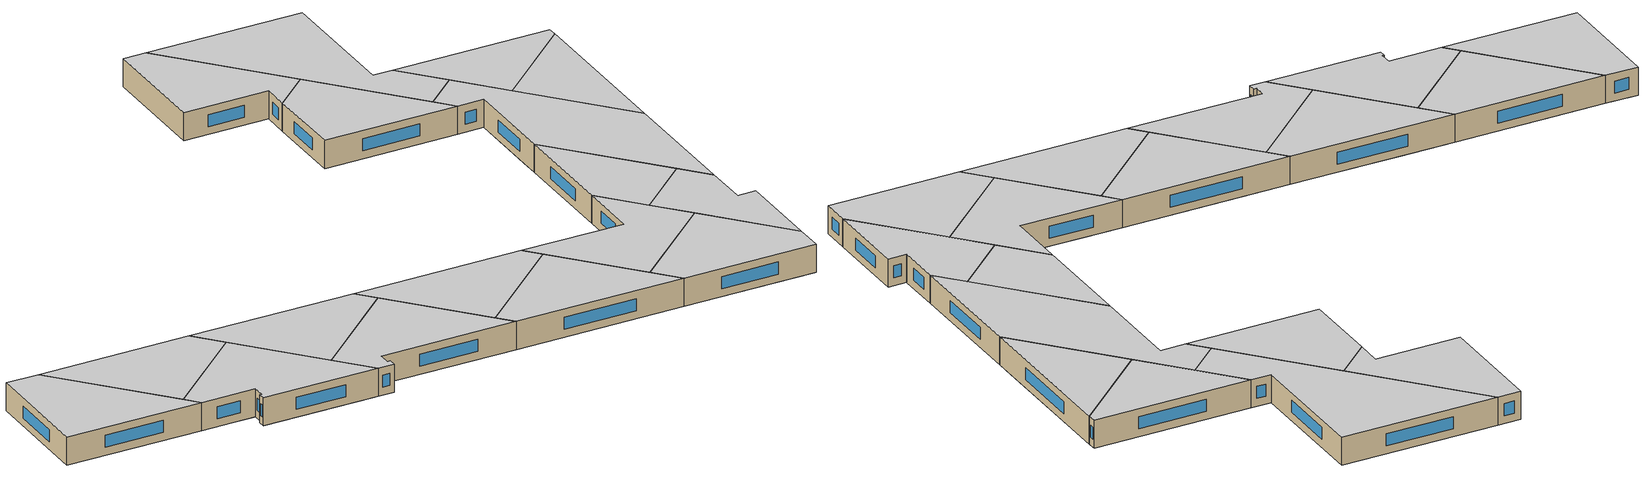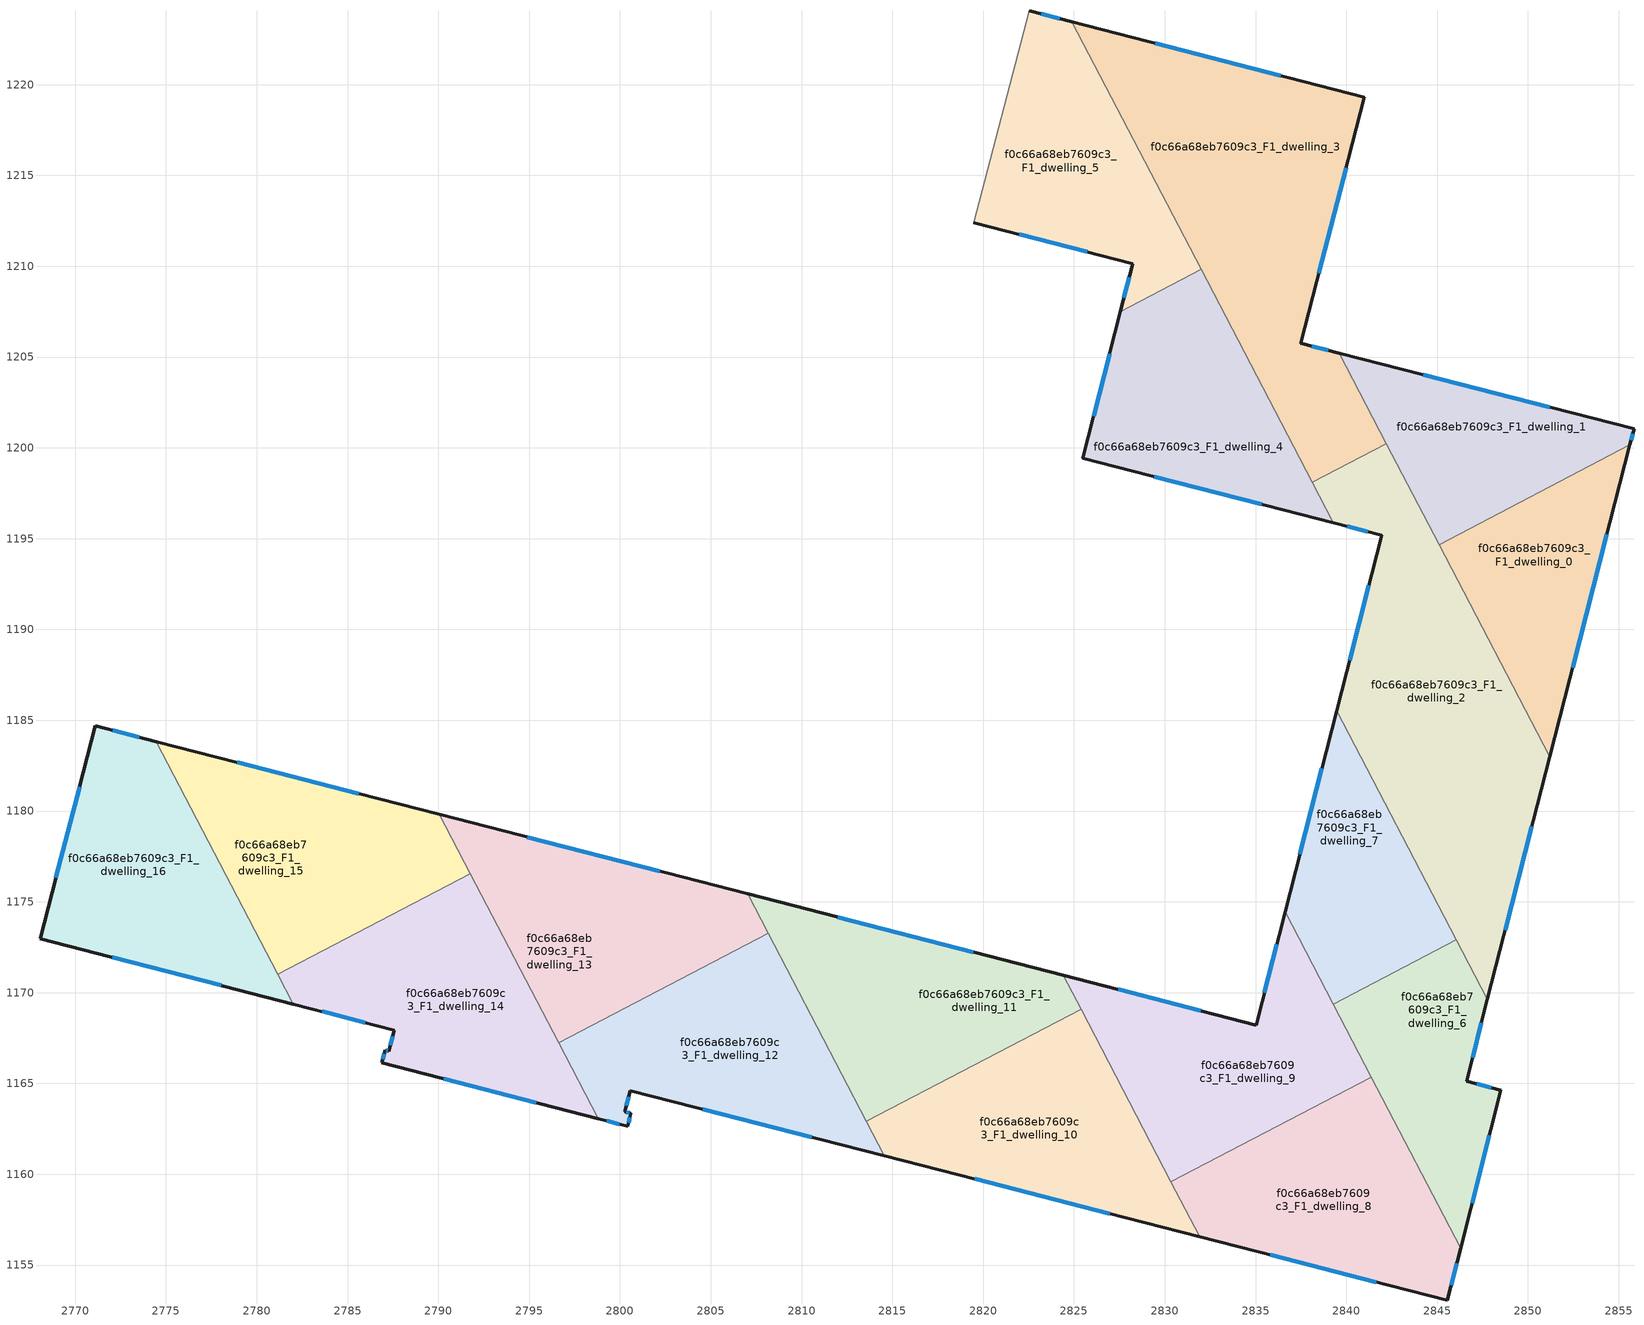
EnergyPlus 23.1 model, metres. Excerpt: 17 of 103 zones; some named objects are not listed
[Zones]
f0c66a68eb7609c3_F1_dwelling_0
 floor to f0c66a68eb7609c3_F0_dwelling_0 (EU_floor_Construction): 2855.61,1200.16 2851.72,1184.99 2845.79,1195.03 z3
 floor to f0c66a68eb7609c3_F0_dwelling_2 (EU_floor_Construction): 2845.79,1195.03 2851.72,1184.99 2851.2,1182.99 2845.1,1194.67 z3
 wall outside (EU_wall_Construction): 2851.2,1182.99 2855.61,1200.16 z3:6
 wall to f0c66a68eb7609c3_F1_dwelling_1 (EU_wall_Construction): 2855.61,1200.16 2845.1,1194.67 z3:6
 wall to f0c66a68eb7609c3_F1_dwelling_2 (EU_wall_Construction): 2845.1,1194.67 2851.2,1182.99 z3:6
 window (EU_Window_Construction): 2852.46,1187.89 2854.35,1195.25 z3.86:5.14
 ceiling to f0c66a68eb7609c3_F2_dwelling_0 (EU_floor_Construction): 2851.2,1182.99 2855.61,1200.16 2845.1,1194.67 z6
f0c66a68eb7609c3_F1_dwelling_1
 floor to f0c66a68eb7609c3_F0_dwelling_0 (EU_floor_Construction): 2855.84,1201.03 2855.61,1200.16 2845.79,1195.03 2845.76,1195.08 z3
 floor to f0c66a68eb7609c3_F0_dwelling_3 (EU_floor_Construction): 2839.81,1205.16 2841.24,1202.73 2840.98,1202.58 2839.6,1205.21 z3
 floor to f0c66a68eb7609c3_F0_dwelling_2 (EU_floor_Construction): 2841.24,1202.73 2845.79,1195.03 2845.1,1194.67 2840.98,1202.58 z3
 floor adiabatic (EU_floor_Construction): 2855.84,1201.04 2855.61,1200.16 2855.84,1201.03 2845.76,1195.08 2839.81,1205.16 2839.6,1205.21 z3
 wall outside (EU_wall_Construction): 2855.61,1200.16 2855.84,1201.04 2839.6,1205.21 z3:6
 wall to f0c66a68eb7609c3_F1_dwelling_3 (EU_wall_Construction): 2839.6,1205.21 2842.2,1200.23 z3:6
 wall to f0c66a68eb7609c3_F1_dwelling_2 (EU_wall_Construction): 2842.21,1200.23 2845.1,1194.67 z3:6
 window (EU_Window_Construction): 2855.68,1200.41 2855.78,1200.79 / 2851.2,1202.23 2844.24,1204.02 z3.86:5.14
 ceiling to f0c66a68eb7609c3_F2_dwelling_1 (EU_floor_Construction): 2855.61,1200.16 2855.84,1201.04 2839.6,1205.21 2845.1,1194.67 z6
f0c66a68eb7609c3_F1_dwelling_10
 floor adiabatic (EU_floor_Construction): 2822.92,1167.78 2829.13,1157.27 2820.93,1159.38 2817.6,1165.01 z3
 floor to f0c66a68eb7609c3_F0_dwelling_10 (EU_floor_Construction): 2825.39,1169.07 2831.92,1156.56 2829.13,1157.27 2822.92,1167.78 z3
 floor to f0c66a68eb7609c3_F0_dwelling_12 (EU_floor_Construction): 2817.6,1165.01 2820.93,1159.38 2814.56,1161.01 2813.58,1162.91 z3
 wall outside (EU_wall_Construction): 2814.56,1161.01 2831.92,1156.56 z3:6
 wall to f0c66a68eb7609c3_F1_dwelling_11 (EU_wall_Construction): 2825.39,1169.07 2813.58,1162.91 z3:6
 wall to f0c66a68eb7609c3_F1_dwelling_12 (EU_wall_Construction): 2813.58,1162.91 2814.56,1161.01 z3:6
 wall to f0c66a68eb7609c3_F1_dwelling_9 (EU_wall_Construction): 2830.34,1159.59 2825.39,1169.07 z3:6
 wall to f0c66a68eb7609c3_F1_dwelling_8 (EU_wall_Construction): 2831.92,1156.56 2830.34,1159.59 z3:6
 window (EU_Window_Construction): 2819.52,1159.74 2826.96,1157.83 z3.86:5.14
 ceiling to f0c66a68eb7609c3_F2_dwelling_10 (EU_floor_Construction): 2831.92,1156.56 2825.39,1169.07 2813.58,1162.91 2814.56,1161.01 z6
f0c66a68eb7609c3_F1_dwelling_11
 floor to f0c66a68eb7609c3_F0_dwelling_12 (EU_floor_Construction): 2812.24,1174.09 2817.6,1165.01 2813.58,1162.91 2807.04,1175.43 z3
 floor adiabatic (EU_floor_Construction): 2824.41,1170.96 2825.39,1169.07 2817.6,1165.01 2812.24,1174.09 z3
 wall outside (EU_wall_Construction): 2824.41,1170.96 2807.04,1175.43 z3:6
 wall to f0c66a68eb7609c3_F1_dwelling_13 (EU_wall_Construction): 2807.04,1175.43 2808.17,1173.27 z3:6
 wall to f0c66a68eb7609c3_F1_dwelling_9 (EU_wall_Construction): 2825.39,1169.07 2824.41,1170.96 z3:6
 wall to f0c66a68eb7609c3_F1_dwelling_12 (EU_wall_Construction): 2808.17,1173.27 2813.58,1162.91 z3:6
 window (EU_Window_Construction): 2819.45,1172.23 2812,1174.15 z3.86:5.14
 ceiling to f0c66a68eb7609c3_F2_dwelling_11 (EU_floor_Construction): 2825.39,1169.07 2824.41,1170.96 2807.04,1175.43 2813.58,1162.91 z6
f0c66a68eb7609c3_F1_dwelling_12
 floor to f0c66a68eb7609c3_F0_dwelling_13 (EU_floor_Construction): 2806.34,1172.31 2812.74,1161.48 2804.55,1163.58 2801.03,1169.54 z3
 floor to f0c66a68eb7609c3_F0_dwelling_14 (EU_floor_Construction): 2801.03,1169.54 2804.55,1163.58 2800.56,1164.61 2800.26,1163.44 2800.6,1163.35 2800.42,1162.64 2798.8,1163.06 2796.62,1167.24 z3
 floor to f0c66a68eb7609c3_F0_dwelling_12 (EU_floor_Construction): 2808.17,1173.27 2814.56,1161.01 2812.74,1161.48 2806.34,1172.31 z3
 wall outside (EU_wall_Construction): 2798.8,1163.06 2800.42,1162.64 2800.6,1163.35 2800.26,1163.44 2800.56,1164.61 2814.56,1161.01 z3:6
 wall to f0c66a68eb7609c3_F1_dwelling_13 (EU_wall_Construction): 2808.17,1173.27 2796.62,1167.24 z3:6
 wall to f0c66a68eb7609c3_F1_dwelling_14 (EU_wall_Construction): 2796.62,1167.24 2798.8,1163.06 z3:6
 window (EU_Window_Construction): 2799.26,1162.94 2799.95,1162.76 / 2804.56,1163.58 2810.56,1162.04 / 2800.35,1163.77 2800.47,1164.27 / 2800.51,1163.38 2800.36,1163.41 / 2800.47,1162.84 2800.55,1163.15 z3.86:5.14
 ceiling to f0c66a68eb7609c3_F2_dwelling_12 (EU_floor_Construction): 2814.56,1161.01 2808.17,1173.27 2796.62,1167.24 2798.8,1163.06 2800.42,1162.64 2800.6,1163.35 2800.26,1163.44 2800.56,1164.61 z6
f0c66a68eb7609c3_F1_dwelling_13
 floor to f0c66a68eb7609c3_F0_dwelling_14 (EU_floor_Construction): 2795.85,1178.32 2801.03,1169.54 2796.62,1167.24 2790.05,1179.81 z3
 floor to f0c66a68eb7609c3_F0_dwelling_13 (EU_floor_Construction): 2804.04,1176.21 2806.34,1172.31 2801.03,1169.54 2795.85,1178.32 z3
 floor to f0c66a68eb7609c3_F0_dwelling_12 (EU_floor_Construction): 2807.04,1175.43 2808.17,1173.27 2806.34,1172.31 2804.04,1176.21 z3
 wall outside (EU_wall_Construction): 2807.04,1175.43 2790.05,1179.81 z3:6
 wall to f0c66a68eb7609c3_F1_dwelling_15 (EU_wall_Construction): 2790.05,1179.81 2791.76,1176.55 z3:6
 wall to f0c66a68eb7609c3_F1_dwelling_14 (EU_wall_Construction): 2791.76,1176.55 2796.62,1167.24 z3:6
 window (EU_Window_Construction): 2802.19,1176.68 2794.91,1178.56 z3.86:5.14
 ceiling to f0c66a68eb7609c3_F2_dwelling_13 (EU_floor_Construction): 2808.17,1173.27 2807.04,1175.43 2790.05,1179.81 2796.62,1167.24 z6
f0c66a68eb7609c3_F1_dwelling_14
 floor to f0c66a68eb7609c3_F0_dwelling_15 (EU_floor_Construction): 2790.68,1175.99 2798.23,1163.21 2786.94,1166.12 2786.89,1166.13 2787.07,1166.83 2787.12,1166.82 2787.27,1166.78 2787.56,1167.94 2787.42,1167.98 2787.46,1168.12 2787.74,1168.05 2788.19,1169.78 2787.98,1170.15 2788.03,1170.35 2786.11,1173.6 z3
 floor to f0c66a68eb7609c3_F0_dwelling_14 (EU_floor_Construction): 2791.76,1176.55 2798.8,1163.06 2798.23,1163.21 2790.68,1175.99 z3
 floor to f0c66a68eb7609c3_F0_dwelling_16 (EU_floor_Construction): 2786.11,1173.6 2788.03,1170.35 2787.98,1170.15 2788.08,1169.96 2788.19,1169.78 2788.19,1169.76 2788.08,1169.37 2787.74,1168.05 2787.46,1168.12 2787.42,1167.98 2782.13,1169.35 2781.35,1170.66 2781.16,1171.02 z3
 floor to f0c66a68eb7609c3_F0_dwelling_17 (EU_floor_Construction): 2781.35,1170.66 2782.13,1169.35 2782.02,1169.37 z3
 wall outside (EU_wall_Construction): 2782.02,1169.37 2787.56,1167.94 2787.27,1166.78 2787.07,1166.83 2786.89,1166.13 2798.8,1163.06 z3:6
 wall to f0c66a68eb7609c3_F1_dwelling_15 (EU_wall_Construction): 2791.76,1176.55 2781.16,1171.02 z3:6
 wall to f0c66a68eb7609c3_F1_dwelling_16 (EU_wall_Construction): 2781.16,1171.02 2782.02,1169.37 z3:6
 window (EU_Window_Construction): 2783.61,1168.96 2785.98,1168.35 / 2790.29,1165.25 2795.4,1163.94 / 2787.02,1166.63 2786.94,1166.33 / 2787.21,1166.8 2787.13,1166.82 / 2787.48,1167.61 2787.35,1167.11 z3.86:5.14
 ceiling to f0c66a68eb7609c3_F2_dwelling_14 (EU_floor_Construction): 2798.8,1163.06 2791.76,1176.55 2781.16,1171.02 2782.02,1169.37 2787.56,1167.94 2787.27,1166.78 2787.07,1166.83 2786.89,1166.13 z6
f0c66a68eb7609c3_F1_dwelling_15
 floor to f0c66a68eb7609c3_F0_dwelling_16 (EU_floor_Construction): 2781.08,1182.13 2786.11,1173.6 2781.16,1171.02 2774.48,1183.83 z3
 floor to f0c66a68eb7609c3_F0_dwelling_15 (EU_floor_Construction): 2788.13,1180.31 2790.68,1175.99 2786.11,1173.6 2781.08,1182.13 z3
 floor to f0c66a68eb7609c3_F0_dwelling_14 (EU_floor_Construction): 2790.05,1179.81 2791.76,1176.55 2790.68,1175.99 2788.13,1180.31 z3
 wall outside (EU_wall_Construction): 2790.05,1179.81 2774.48,1183.83 z3:6
 wall to f0c66a68eb7609c3_F1_dwelling_16 (EU_wall_Construction): 2774.48,1183.83 2781.16,1171.02 z3:6
 window (EU_Window_Construction): 2785.6,1180.96 2778.93,1182.68 z3.86:5.14
 ceiling to f0c66a68eb7609c3_F2_dwelling_15 (EU_floor_Construction): 2791.76,1176.55 2790.05,1179.81 2774.48,1183.83 2781.16,1171.02 z6
f0c66a68eb7609c3_F1_dwelling_16
 floor to f0c66a68eb7609c3_F0_dwelling_17 (EU_floor_Construction): 2773.41,1184.1 2781.35,1170.66 2782.02,1169.37 2768.06,1172.97 2771.12,1184.7 z3
 floor to f0c66a68eb7609c3_F0_dwelling_16 (EU_floor_Construction): 2774.48,1183.83 2781.35,1170.66 2773.41,1184.1 z3
 wall outside (EU_wall_Construction): 2774.48,1183.83 2771.12,1184.7 2768.06,1172.97 2782.02,1169.37 z3:6
 window (EU_Window_Construction): 2772.05,1171.95 2778.03,1170.4 / 2770.24,1181.35 2768.94,1176.32 / 2773.52,1184.08 2772.08,1184.45 z3.86:5.14
 ceiling to f0c66a68eb7609c3_F2_dwelling_16 (EU_floor_Construction): 2782.02,1169.37 2774.48,1183.83 2771.12,1184.7 2768.06,1172.97 z6
f0c66a68eb7609c3_F1_dwelling_2
 floor to f0c66a68eb7609c3_F0_dwelling_2 (EU_floor_Construction): 2842.21,1200.23 2851.2,1182.99 2848.62,1172.94 2839.99,1187.56 2841.95,1195.19 2840.36,1195.6 2838.7,1198.4 z3
 floor to f0c66a68eb7609c3_F0_dwelling_7 (EU_floor_Construction): 2839.99,1187.56 2846.5,1176.52 2844.72,1175.47 2839.47,1185.53 z3
 floor to f0c66a68eb7609c3_F0_dwelling_4 (EU_floor_Construction): 2838.7,1198.4 2840.36,1195.6 2839.28,1195.88 2838.12,1198.1 z3
 floor to f0c66a68eb7609c3_F0_dwelling_6 (EU_floor_Construction): 2846.5,1176.52 2848.62,1172.94 2847.77,1169.63 2844.72,1175.47 z3
 wall outside (EU_wall_Construction): 2839.28,1195.88 2841.95,1195.19 2839.47,1185.53 / 2847.77,1169.63 2851.2,1182.99 z3:6
 wall to f0c66a68eb7609c3_F1_dwelling_7 (EU_wall_Construction): 2839.47,1185.53 2846.06,1172.91 z3:6
 wall to f0c66a68eb7609c3_F1_dwelling_4 (EU_wall_Construction): 2838.12,1198.1 2839.28,1195.88 z3:6
 wall to f0c66a68eb7609c3_F1_dwelling_3 (EU_wall_Construction): 2842.21,1200.23 2838.12,1198.1 z3:6
 wall to f0c66a68eb7609c3_F1_dwelling_6 (EU_wall_Construction): 2846.06,1172.91 2847.77,1169.63 z3:6
 window (EU_Window_Construction): 2841.24,1192.43 2840.18,1188.29 / 2840.04,1195.68 2841.19,1195.39 / 2848.75,1173.44 2850.22,1179.17 z3.86:5.14
 ceiling to f0c66a68eb7609c3_F2_dwelling_2 (EU_floor_Construction): 2847.77,1169.63 2851.2,1182.99 2842.21,1200.23 2838.12,1198.1 2839.28,1195.88 2841.95,1195.19 2839.47,1185.53 z6
f0c66a68eb7609c3_F1_dwelling_3
 floor to f0c66a68eb7609c3_F0_dwelling_3 (EU_floor_Construction): 2840.99,1219.31 2837.5,1205.75 2839.6,1205.21 2840.98,1202.58 2837.46,1200.5 2832.32,1209.21 2824.89,1223.46 z3
 floor to f0c66a68eb7609c3_F0_dwelling_2 (EU_floor_Construction): 2840.98,1202.58 2842.21,1200.23 2838.7,1198.4 2837.46,1200.5 z3
 floor to f0c66a68eb7609c3_F0_dwelling_4 (EU_floor_Construction): 2832.5,1208.91 2838.7,1198.4 2838.12,1198.1 2832.48,1208.9 z3
 wall outside (EU_wall_Construction): 2839.6,1205.21 2837.5,1205.75 2840.99,1219.31 2824.89,1223.46 z3:6
 wall to f0c66a68eb7609c3_F1_dwelling_5 (EU_wall_Construction): 2824.89,1223.46 2832,1209.82 z3:6
 wall to f0c66a68eb7609c3_F1_dwelling_4 (EU_wall_Construction): 2832,1209.82 2838.12,1198.1 z3:6
 window (EU_Window_Construction): 2836.39,1220.5 2829.49,1222.28 / 2838.49,1209.62 2839.99,1215.43 / 2839,1205.36 2838.1,1205.6 z3.86:5.14
 ceiling to f0c66a68eb7609c3_F2_dwelling_3 (EU_floor_Construction): 2842.21,1200.23 2839.6,1205.21 2837.5,1205.75 2840.99,1219.31 2824.89,1223.46 2838.12,1198.1 z6
f0c66a68eb7609c3_F1_dwelling_4
 floor adiabatic (EU_floor_Construction): 2832,1209.82 2839.28,1195.88 2825.49,1199.42 2827.56,1207.5 z3
 wall outside (EU_wall_Construction): 2827.56,1207.5 2825.49,1199.42 2839.28,1195.88 z3:6
 wall to f0c66a68eb7609c3_F1_dwelling_5 (EU_wall_Construction): 2832,1209.82 2827.56,1207.5 z3:6
 window (EU_Window_Construction): 2826.97,1205.19 2826.08,1201.73 / 2829.43,1198.4 2835.34,1196.89 z3.86:5.14
 ceiling to f0c66a68eb7609c3_F2_dwelling_4 (EU_floor_Construction): 2839.28,1195.88 2832,1209.82 2827.56,1207.5 2825.49,1199.42 z6
f0c66a68eb7609c3_F1_dwelling_5
 floor to f0c66a68eb7609c3_F0_dwelling_5 (EU_floor_Construction): 2823.73,1223.76 2831.97,1209.81 2827.56,1207.51 2828.24,1210.14 2819.48,1212.4 2822.53,1224.07 z3
 floor to f0c66a68eb7609c3_F0_dwelling_3 (EU_floor_Construction): 2824.89,1223.46 2832,1209.82 2831.97,1209.81 2823.73,1223.76 z3
 wall outside (EU_wall_Construction): 2819.48,1212.4 2828.24,1210.14 2827.56,1207.5 / 2824.89,1223.46 2822.53,1224.07 z3:6
 wall adiabatic (EU_wall_Construction): 2822.53,1224.07 2819.48,1212.4 z3:6
 window (EU_Window_Construction): 2828.05,1209.39 2827.76,1208.26 / 2821.98,1211.76 2825.74,1210.79 / 2824.21,1223.64 2823.2,1223.9 z3.86:5.14
 ceiling to f0c66a68eb7609c3_F2_dwelling_5 (EU_floor_Construction): 2832,1209.82 2824.89,1223.46 2822.53,1224.07 2819.48,1212.4 2828.24,1210.14 2827.56,1207.5 z6
f0c66a68eb7609c3_F1_dwelling_6
 floor to f0c66a68eb7609c3_F0_dwelling_6 (EU_floor_Construction): 2846.06,1172.91 2847.77,1169.63 2846.61,1165.12 2848.51,1164.62 2847.34,1160.02 2841.22,1170.38 z3
 floor to f0c66a68eb7609c3_F0_dwelling_8 (EU_floor_Construction): 2841.22,1170.38 2847.34,1160.02 2846.29,1155.93 2839.28,1169.37 z3
 wall outside (EU_wall_Construction): 2846.29,1155.93 2848.51,1164.62 2846.63,1165.12 2846.61,1165.12 2846.62,1165.15 2847.77,1169.63 z3:6
 wall to f0c66a68eb7609c3_F1_dwelling_7 (EU_wall_Construction): 2846.06,1172.91 2839.28,1169.37 z3:6
 wall to f0c66a68eb7609c3_F1_dwelling_8 (EU_wall_Construction): 2841.37,1165.35 2846.29,1155.93 z3:6
 wall to f0c66a68eb7609c3_F1_dwelling_9 (EU_wall_Construction): 2839.28,1169.37 2841.37,1165.35 z3:6
 window (EU_Window_Construction): 2847.98,1164.76 2847.17,1164.97 / 2846.92,1158.41 2847.88,1162.14 / 2846.95,1166.43 2847.44,1168.35 z3.86:5.14
 ceiling to f0c66a68eb7609c3_F2_dwelling_6 (EU_floor_Construction): 2846.29,1155.93 2848.51,1164.62 2846.63,1165.12 2846.61,1165.12 2846.62,1165.15 2847.77,1169.63 2846.06,1172.91 2839.28,1169.37 z6
f0c66a68eb7609c3_F1_dwelling_7
 floor to f0c66a68eb7609c3_F0_dwelling_7 (EU_floor_Construction): 2839.47,1185.53 2844.72,1175.47 2839.9,1172.62 2837.29,1177.04 z3
 floor to f0c66a68eb7609c3_F0_dwelling_6 (EU_floor_Construction): 2844.72,1175.47 2846.06,1172.91 2841.22,1170.38 2839.9,1172.62 z3
 floor to f0c66a68eb7609c3_F0_dwelling_8 (EU_floor_Construction): 2837.29,1177.04 2841.22,1170.38 2839.28,1169.37 2836.63,1174.45 z3
 wall outside (EU_wall_Construction): 2839.47,1185.53 2836.63,1174.45 z3:6
 wall to f0c66a68eb7609c3_F1_dwelling_9 (EU_wall_Construction): 2836.63,1174.45 2839.28,1169.37 z3:6
 window (EU_Window_Construction): 2838.66,1182.36 2837.44,1177.61 z3.86:5.14
 ceiling to f0c66a68eb7609c3_F2_dwelling_7 (EU_floor_Construction): 2846.06,1172.91 2839.47,1185.53 2836.63,1174.45 2839.28,1169.37 z6
f0c66a68eb7609c3_F1_dwelling_8
 floor to f0c66a68eb7609c3_F0_dwelling_8 (EU_floor_Construction): 2841.37,1165.35 2846.29,1155.93 2845.55,1153.06 2845.41,1153.09 2838.93,1164.08 z3
 floor to f0c66a68eb7609c3_F0_dwelling_9 (EU_floor_Construction): 2838.93,1164.08 2845.41,1153.09 2837.33,1155.17 2833.69,1161.34 z3
 floor to f0c66a68eb7609c3_F0_dwelling_10 (EU_floor_Construction): 2833.69,1161.34 2837.33,1155.17 2831.92,1156.56 2830.34,1159.59 z3
 wall outside (EU_wall_Construction): 2831.92,1156.56 2845.55,1153.06 2846.29,1155.93 z3:6
 wall to f0c66a68eb7609c3_F1_dwelling_9 (EU_wall_Construction): 2841.37,1165.35 2830.34,1159.59 z3:6
 window (EU_Window_Construction): 2835.82,1155.56 2841.66,1154.06 / 2845.76,1153.88 2846.08,1155.11 z3.86:5.14
 ceiling to f0c66a68eb7609c3_F2_dwelling_8 (EU_floor_Construction): 2845.55,1153.06 2846.29,1155.93 2841.37,1165.35 2830.34,1159.59 2831.92,1156.56 z6
f0c66a68eb7609c3_F1_dwelling_9
 floor to f0c66a68eb7609c3_F0_dwelling_10 (EU_floor_Construction): 2828.66,1169.86 2833.69,1161.34 2830.34,1159.59 2824.41,1170.96 z3
 floor to f0c66a68eb7609c3_F0_dwelling_9 (EU_floor_Construction): 2835.47,1169.94 2838.93,1164.08 2833.69,1161.34 2828.66,1169.86 2835.03,1168.22 z3
 floor to f0c66a68eb7609c3_F0_dwelling_8 (EU_floor_Construction): 2836.63,1174.45 2841.37,1165.35 2838.93,1164.08 2835.47,1169.94 z3
 wall outside (EU_wall_Construction): 2836.63,1174.45 2835.03,1168.22 2824.41,1170.96 z3:6
 window (EU_Window_Construction): 2836.17,1172.67 2835.49,1170 / 2831.99,1169 2827.44,1170.17 z3.86:5.14
 ceiling to f0c66a68eb7609c3_F2_dwelling_9 (EU_floor_Construction): 2841.37,1165.35 2836.63,1174.45 2835.03,1168.22 2824.41,1170.96 2830.34,1159.59 z6
[Building]
EU S2 Campaign: North Axis=0; Terrain=City; Solar Distribution=FullExterior
[Site:Location]
Helsinki-Vantaa.AP: Latitude=60.317; Longitude=24.963; Time Zone=2; Elevation=54.6
[SizingPeriod:WeatherFileDays]
AnnualSizingPeriod: Begin Month=1; Begin Day of Month=1; End Month=12; End Day of Month=31; Day of Week for Start Day=Monday; Use Weather File Daylight Saving Period=No; Use Weather File Rain and Snow Indicators=No
[MATERIAL]
EU_InternalMass_Material: Roughness=MediumRough; Thickness=0.1; Conductivity=1; Density=1800; Specific Heat=900; Thermal Absorptance=0.9; Solar Absorptance=0.7; Visible Absorptance=0.7
[MATERIAL:NOMASS] Roughness=MediumRough; Thermal Absorptance=0.9; Solar Absorptance=0.7; Visible Absorptance=0.7
Name | Thermal Resistance
EU_wall_NoMass | 5.91765
EU_floor_NoMass | 6.2875
[WINDOWMATERIAL:SIMPLEGLAZINGSYSTEM]
EU_Window_SimpleGlazing: UFactor=0.994035; Solar Heat Gain Coefficient=0.7; Visible Transmittance=0.7
[CONSTRUCTION]
EU_wall_Construction: EU_wall_NoMass
EU_floor_Construction: EU_floor_NoMass
EU_Window_Construction: EU_Window_SimpleGlazing
EU_InternalMass_Construction: EU_InternalMass_Material
[ZONE] Type=1; Multiplier=1; Ceiling Height=autocalculate; Floor Area=autocalculate; Part of Total Floor Area=Yes
Name | Volume
f0c66a68eb7609c3_F1_dwelling_0 | 234.376
f0c66a68eb7609c3_F1_dwelling_1 | 234.341
f0c66a68eb7609c3_F1_dwelling_10 | 324.954
f0c66a68eb7609c3_F1_dwelling_11 | 324.965
f0c66a68eb7609c3_F1_dwelling_12 | 324.964
f0c66a68eb7609c3_F1_dwelling_13 | 324.972
f0c66a68eb7609c3_F1_dwelling_14 | 324.966
f0c66a68eb7609c3_F1_dwelling_15 | 324.988
f0c66a68eb7609c3_F1_dwelling_16 | 324.967
f0c66a68eb7609c3_F1_dwelling_2 | 539.881
f0c66a68eb7609c3_F1_dwelling_3 | 539.897
f0c66a68eb7609c3_F1_dwelling_4 | 296.609
f0c66a68eb7609c3_F1_dwelling_5 | 296.582
f0c66a68eb7609c3_F1_dwelling_6 | 229.1
f0c66a68eb7609c3_F1_dwelling_7 | 229.047
f0c66a68eb7609c3_F1_dwelling_8 | 324.99
f0c66a68eb7609c3_F1_dwelling_9 | 324.979
[INTERNALMASS] Construction=EU_InternalMass_Construction
Name | Zone or ZoneList | Surface Area
f0c66a68eb7609c3_F1_dwelling_0_EU_InternalMass | f0c66a68eb7609c3_F1_dwelling_0 | 78.1241
f0c66a68eb7609c3_F1_dwelling_1_EU_InternalMass | f0c66a68eb7609c3_F1_dwelling_1 | 78.114
f0c66a68eb7609c3_F1_dwelling_2_EU_InternalMass | f0c66a68eb7609c3_F1_dwelling_2 | 179.965
f0c66a68eb7609c3_F1_dwelling_3_EU_InternalMass | f0c66a68eb7609c3_F1_dwelling_3 | 179.968
f0c66a68eb7609c3_F1_dwelling_4_EU_InternalMass | f0c66a68eb7609c3_F1_dwelling_4 | 98.8656
f0c66a68eb7609c3_F1_dwelling_5_EU_InternalMass | f0c66a68eb7609c3_F1_dwelling_5 | 98.8569
f0c66a68eb7609c3_F1_dwelling_6_EU_InternalMass | f0c66a68eb7609c3_F1_dwelling_6 | 76.3664
f0c66a68eb7609c3_F1_dwelling_7_EU_InternalMass | f0c66a68eb7609c3_F1_dwelling_7 | 76.3503
f0c66a68eb7609c3_F1_dwelling_8_EU_InternalMass | f0c66a68eb7609c3_F1_dwelling_8 | 108.333
f0c66a68eb7609c3_F1_dwelling_9_EU_InternalMass | f0c66a68eb7609c3_F1_dwelling_9 | 108.326
f0c66a68eb7609c3_F1_dwelling_10_EU_InternalMass | f0c66a68eb7609c3_F1_dwelling_10 | 108.317
f0c66a68eb7609c3_F1_dwelling_11_EU_InternalMass | f0c66a68eb7609c3_F1_dwelling_11 | 108.319
f0c66a68eb7609c3_F1_dwelling_12_EU_InternalMass | f0c66a68eb7609c3_F1_dwelling_12 | 108.32
f0c66a68eb7609c3_F1_dwelling_13_EU_InternalMass | f0c66a68eb7609c3_F1_dwelling_13 | 108.321
f0c66a68eb7609c3_F1_dwelling_14_EU_InternalMass | f0c66a68eb7609c3_F1_dwelling_14 | 108.322
f0c66a68eb7609c3_F1_dwelling_15_EU_InternalMass | f0c66a68eb7609c3_F1_dwelling_15 | 108.328
f0c66a68eb7609c3_F1_dwelling_16_EU_InternalMass | f0c66a68eb7609c3_F1_dwelling_16 | 108.322
[OTHEREQUIPMENT] Fuel Type=Electricity; Design Level Calculation Method=Watts/Area; Power per Zone Floor Area=1; Fraction Latent=0; Fraction Radiant=0; Fraction Lost=0; Carbon Dioxide Generation Rate=0; EndUse Subcategory=EU_Step8_InternalGains
Name | Zone or ZoneList or Space or SpaceList | Schedule
EU_Step8_InternalGain_f0c66a68eb7609c3_F1_dwelling_0_f000 | f0c66a68eb7609c3_F1_dwelling_0 | EU_Step8_GainSchedule_f0c66a68eb7609c3_F1_dwelling_0_f000
EU_Step8_InternalGain_f0c66a68eb7609c3_F1_dwelling_1_f000 | f0c66a68eb7609c3_F1_dwelling_1 | EU_Step8_GainSchedule_f0c66a68eb7609c3_F1_dwelling_1_f000
EU_Step8_InternalGain_f0c66a68eb7609c3_F1_dwelling_2_f000 | f0c66a68eb7609c3_F1_dwelling_2 | EU_Step8_GainSchedule_f0c66a68eb7609c3_F1_dwelling_2_f000
EU_Step8_InternalGain_f0c66a68eb7609c3_F1_dwelling_3_f000 | f0c66a68eb7609c3_F1_dwelling_3 | EU_Step8_GainSchedule_f0c66a68eb7609c3_F1_dwelling_3_f000
EU_Step8_InternalGain_f0c66a68eb7609c3_F1_dwelling_4_f000 | f0c66a68eb7609c3_F1_dwelling_4 | EU_Step8_GainSchedule_f0c66a68eb7609c3_F1_dwelling_4_f000
EU_Step8_InternalGain_f0c66a68eb7609c3_F1_dwelling_5_f000 | f0c66a68eb7609c3_F1_dwelling_5 | EU_Step8_GainSchedule_f0c66a68eb7609c3_F1_dwelling_5_f000
EU_Step8_InternalGain_f0c66a68eb7609c3_F1_dwelling_6_f000 | f0c66a68eb7609c3_F1_dwelling_6 | EU_Step8_GainSchedule_f0c66a68eb7609c3_F1_dwelling_6_f000
EU_Step8_InternalGain_f0c66a68eb7609c3_F1_dwelling_7_f000 | f0c66a68eb7609c3_F1_dwelling_7 | EU_Step8_GainSchedule_f0c66a68eb7609c3_F1_dwelling_7_f000
EU_Step8_InternalGain_f0c66a68eb7609c3_F1_dwelling_8_f000 | f0c66a68eb7609c3_F1_dwelling_8 | EU_Step8_GainSchedule_f0c66a68eb7609c3_F1_dwelling_8_f000
EU_Step8_InternalGain_f0c66a68eb7609c3_F1_dwelling_9_f000 | f0c66a68eb7609c3_F1_dwelling_9 | EU_Step8_GainSchedule_f0c66a68eb7609c3_F1_dwelling_9_f000
EU_Step8_InternalGain_f0c66a68eb7609c3_F1_dwelling_10_f000 | f0c66a68eb7609c3_F1_dwelling_10 | EU_Step8_GainSchedule_f0c66a68eb7609c3_F1_dwelling_10_f000
EU_Step8_InternalGain_f0c66a68eb7609c3_F1_dwelling_11_f000 | f0c66a68eb7609c3_F1_dwelling_11 | EU_Step8_GainSchedule_f0c66a68eb7609c3_F1_dwelling_11_f000
EU_Step8_InternalGain_f0c66a68eb7609c3_F1_dwelling_12_f000 | f0c66a68eb7609c3_F1_dwelling_12 | EU_Step8_GainSchedule_f0c66a68eb7609c3_F1_dwelling_12_f000
EU_Step8_InternalGain_f0c66a68eb7609c3_F1_dwelling_13_f000 | f0c66a68eb7609c3_F1_dwelling_13 | EU_Step8_GainSchedule_f0c66a68eb7609c3_F1_dwelling_13_f000
EU_Step8_InternalGain_f0c66a68eb7609c3_F1_dwelling_14_f000 | f0c66a68eb7609c3_F1_dwelling_14 | EU_Step8_GainSchedule_f0c66a68eb7609c3_F1_dwelling_14_f000
EU_Step8_InternalGain_f0c66a68eb7609c3_F1_dwelling_15_f000 | f0c66a68eb7609c3_F1_dwelling_15 | EU_Step8_GainSchedule_f0c66a68eb7609c3_F1_dwelling_15_f000
EU_Step8_InternalGain_f0c66a68eb7609c3_F1_dwelling_16_f000 | f0c66a68eb7609c3_F1_dwelling_16 | EU_Step8_GainSchedule_f0c66a68eb7609c3_F1_dwelling_16_f000
[ZONEVENTILATION:DESIGNFLOWRATE] Schedule=EU_AlwaysOn; Design Flow Rate Calculation Method=AirChanges/Hour; Air Changes per Hour=0.596421; Ventilation Type=Natural; Fan Pressure Rise=0; Fan Total Efficiency=1; Constant Term Coefficient=1; Temperature Term Coefficient=0; Velocity Term Coefficient=0; Velocity Squared Term Coefficient=0; Minimum Indoor Temperature=-100; Maximum Indoor Temperature=100; Delta Temperature=-100; Minimum Outdoor Temperature=-100; Maximum Outdoor Temperature=100; Maximum Wind Speed=40
Name | Zone or ZoneList or Space or SpaceList
EU_ConstantAir_f0c66a68eb7609c3_F1_dwelling_0 | f0c66a68eb7609c3_F1_dwelling_0
EU_ConstantAir_f0c66a68eb7609c3_F1_dwelling_1 | f0c66a68eb7609c3_F1_dwelling_1
EU_ConstantAir_f0c66a68eb7609c3_F1_dwelling_2 | f0c66a68eb7609c3_F1_dwelling_2
EU_ConstantAir_f0c66a68eb7609c3_F1_dwelling_3 | f0c66a68eb7609c3_F1_dwelling_3
EU_ConstantAir_f0c66a68eb7609c3_F1_dwelling_4 | f0c66a68eb7609c3_F1_dwelling_4
EU_ConstantAir_f0c66a68eb7609c3_F1_dwelling_5 | f0c66a68eb7609c3_F1_dwelling_5
EU_ConstantAir_f0c66a68eb7609c3_F1_dwelling_6 | f0c66a68eb7609c3_F1_dwelling_6
EU_ConstantAir_f0c66a68eb7609c3_F1_dwelling_7 | f0c66a68eb7609c3_F1_dwelling_7
EU_ConstantAir_f0c66a68eb7609c3_F1_dwelling_8 | f0c66a68eb7609c3_F1_dwelling_8
EU_ConstantAir_f0c66a68eb7609c3_F1_dwelling_9 | f0c66a68eb7609c3_F1_dwelling_9
EU_ConstantAir_f0c66a68eb7609c3_F1_dwelling_10 | f0c66a68eb7609c3_F1_dwelling_10
EU_ConstantAir_f0c66a68eb7609c3_F1_dwelling_11 | f0c66a68eb7609c3_F1_dwelling_11
EU_ConstantAir_f0c66a68eb7609c3_F1_dwelling_12 | f0c66a68eb7609c3_F1_dwelling_12
EU_ConstantAir_f0c66a68eb7609c3_F1_dwelling_13 | f0c66a68eb7609c3_F1_dwelling_13
EU_ConstantAir_f0c66a68eb7609c3_F1_dwelling_14 | f0c66a68eb7609c3_F1_dwelling_14
EU_ConstantAir_f0c66a68eb7609c3_F1_dwelling_15 | f0c66a68eb7609c3_F1_dwelling_15
EU_ConstantAir_f0c66a68eb7609c3_F1_dwelling_16 | f0c66a68eb7609c3_F1_dwelling_16
[HVACTEMPLATE:ZONE:IDEALLOADSAIRSYSTEM] System Availability Schedule=EU_AlwaysOn; Maximum Heating Supply Air Temperature=50; Minimum Cooling Supply Air Temperature=13; Maximum Heating Supply Air Humidity Ratio=0.0156; Minimum Cooling Supply Air Humidity Ratio=0.0077; Heating Limit=NoLimit; Cooling Limit=NoLimit; Heating Availability Schedule=EU_AlwaysOn; Cooling Availability Schedule=EU_CoolingOff; Dehumidification Control Type=ConstantSensibleHeatRatio; Cooling Sensible Heat Ratio=0.7; Dehumidification Setpoint=60; Humidification Control Type=None; Humidification Setpoint=30; Outdoor Air Method=None; Outdoor Air Flow Rate per Person=0.00944; Outdoor Air Flow Rate per Zone Floor Area=0; Outdoor Air Flow Rate per Zone=0; Demand Controlled Ventilation Type=None; Outdoor Air Economizer Type=NoEconomizer; Heat Recovery Type=None; Sensible Heat Recovery Effectiveness=0.7; Latent Heat Recovery Effectiveness=0.65
Name | Template Thermostat
f0c66a68eb7609c3_F1_dwelling_0 | EU_HeatOnly_f0c66a68eb7609c3_F1_dwelling_0
f0c66a68eb7609c3_F1_dwelling_1 | EU_HeatOnly_f0c66a68eb7609c3_F1_dwelling_1
f0c66a68eb7609c3_F1_dwelling_2 | EU_HeatOnly_f0c66a68eb7609c3_F1_dwelling_2
f0c66a68eb7609c3_F1_dwelling_3 | EU_HeatOnly_f0c66a68eb7609c3_F1_dwelling_3
f0c66a68eb7609c3_F1_dwelling_4 | EU_HeatOnly_f0c66a68eb7609c3_F1_dwelling_4
f0c66a68eb7609c3_F1_dwelling_5 | EU_HeatOnly_f0c66a68eb7609c3_F1_dwelling_5
f0c66a68eb7609c3_F1_dwelling_6 | EU_HeatOnly_f0c66a68eb7609c3_F1_dwelling_6
f0c66a68eb7609c3_F1_dwelling_7 | EU_HeatOnly_f0c66a68eb7609c3_F1_dwelling_7
f0c66a68eb7609c3_F1_dwelling_8 | EU_HeatOnly_f0c66a68eb7609c3_F1_dwelling_8
f0c66a68eb7609c3_F1_dwelling_9 | EU_HeatOnly_f0c66a68eb7609c3_F1_dwelling_9
f0c66a68eb7609c3_F1_dwelling_10 | EU_HeatOnly_f0c66a68eb7609c3_F1_dwelling_10
f0c66a68eb7609c3_F1_dwelling_11 | EU_HeatOnly_f0c66a68eb7609c3_F1_dwelling_11
f0c66a68eb7609c3_F1_dwelling_12 | EU_HeatOnly_f0c66a68eb7609c3_F1_dwelling_12
f0c66a68eb7609c3_F1_dwelling_13 | EU_HeatOnly_f0c66a68eb7609c3_F1_dwelling_13
f0c66a68eb7609c3_F1_dwelling_14 | EU_HeatOnly_f0c66a68eb7609c3_F1_dwelling_14
f0c66a68eb7609c3_F1_dwelling_15 | EU_HeatOnly_f0c66a68eb7609c3_F1_dwelling_15
f0c66a68eb7609c3_F1_dwelling_16 | EU_HeatOnly_f0c66a68eb7609c3_F1_dwelling_16
[SIZING:ZONE] Zone Cooling Design Supply Air Temperature Input Method=SupplyAirTemperature; Zone Cooling Design Supply Air Temperature=13; Zone Heating Design Supply Air Temperature Input Method=SupplyAirTemperature; Zone Heating Design Supply Air Temperature=50; Zone Cooling Design Supply Air Humidity Ratio=0.008; Zone Heating Design Supply Air Humidity Ratio=0.008; Cooling Design Air Flow Method=DesignDay; Cooling Design Air Flow Rate=0; Cooling Minimum Air Flow per Zone Floor Area=0.000762; Cooling Minimum Air Flow=0; Cooling Minimum Air Flow Fraction=0.2; Heating Design Air Flow Method=DesignDay; Heating Design Air Flow Rate=0; Heating Maximum Air Flow per Zone Floor Area=0.002032; Heating Maximum Air Flow=0.141576; Heating Maximum Air Flow Fraction=0.3; Account for Dedicated Outdoor Air System=No; Dedicated Outdoor Air System Control Strategy=NeutralSupplyAir; Dedicated Outdoor Air Low Setpoint Temperature for Design=autosize; Dedicated Outdoor Air High Setpoint Temperature for Design=autosize; Zone Load Sizing Method=Sensible Load Only No Latent Load; Zone Latent Cooling Design Supply Air Humidity Ratio Input Method=HumidityRatioDifference; Zone Cooling Design Supply Air Humidity Ratio Difference=0.005; Zone Latent Heating Design Supply Air Humidity Ratio Input Method=HumidityRatioDifference; Zone Humidification Design Supply Air Humidity Ratio Difference=0.005
f0c66a68eb7609c3_F1_dwelling_0; f0c66a68eb7609c3_F1_dwelling_1; f0c66a68eb7609c3_F1_dwelling_2; f0c66a68eb7609c3_F1_dwelling_3; f0c66a68eb7609c3_F1_dwelling_4; f0c66a68eb7609c3_F1_dwelling_5; f0c66a68eb7609c3_F1_dwelling_6; f0c66a68eb7609c3_F1_dwelling_7; f0c66a68eb7609c3_F1_dwelling_8; f0c66a68eb7609c3_F1_dwelling_9; f0c66a68eb7609c3_F1_dwelling_10; f0c66a68eb7609c3_F1_dwelling_11; f0c66a68eb7609c3_F1_dwelling_12; f0c66a68eb7609c3_F1_dwelling_13; f0c66a68eb7609c3_F1_dwelling_14; f0c66a68eb7609c3_F1_dwelling_15; f0c66a68eb7609c3_F1_dwelling_16
[SCHEDULE:CONSTANT]
Name | Hourly Value
EU_AlwaysOn | 1
EU_CoolingOff | 0
[SCHEDULE:FILE] Column Number=1; Rows to Skip at Top=0; Number of Hours of Data=8760; Column Separator=Comma; Interpolate to Timestep=No; Minutes per Item=60; Adjust Schedule for Daylight Savings=Yes
Name | File
EU_Step8_GainSchedule_f0c66a68eb7609c3_F1_dwelling_0_f000 | ../../schedules/f0c66a68eb7609c3/f0c66a68eb7609c3_F1_dwelling_0_f000_gain.csv
EU_Step8_GainSchedule_f0c66a68eb7609c3_F1_dwelling_1_f000 | ../../schedules/f0c66a68eb7609c3/f0c66a68eb7609c3_F1_dwelling_1_f000_gain.csv
EU_Step8_GainSchedule_f0c66a68eb7609c3_F1_dwelling_2_f000 | ../../schedules/f0c66a68eb7609c3/f0c66a68eb7609c3_F1_dwelling_2_f000_gain.csv
EU_Step8_GainSchedule_f0c66a68eb7609c3_F1_dwelling_3_f000 | ../../schedules/f0c66a68eb7609c3/f0c66a68eb7609c3_F1_dwelling_3_f000_gain.csv
EU_Step8_GainSchedule_f0c66a68eb7609c3_F1_dwelling_4_f000 | ../../schedules/f0c66a68eb7609c3/f0c66a68eb7609c3_F1_dwelling_4_f000_gain.csv
EU_Step8_GainSchedule_f0c66a68eb7609c3_F1_dwelling_5_f000 | ../../schedules/f0c66a68eb7609c3/f0c66a68eb7609c3_F1_dwelling_5_f000_gain.csv
EU_Step8_GainSchedule_f0c66a68eb7609c3_F1_dwelling_6_f000 | ../../schedules/f0c66a68eb7609c3/f0c66a68eb7609c3_F1_dwelling_6_f000_gain.csv
EU_Step8_GainSchedule_f0c66a68eb7609c3_F1_dwelling_7_f000 | ../../schedules/f0c66a68eb7609c3/f0c66a68eb7609c3_F1_dwelling_7_f000_gain.csv
EU_Step8_GainSchedule_f0c66a68eb7609c3_F1_dwelling_8_f000 | ../../schedules/f0c66a68eb7609c3/f0c66a68eb7609c3_F1_dwelling_8_f000_gain.csv
EU_Step8_GainSchedule_f0c66a68eb7609c3_F1_dwelling_9_f000 | ../../schedules/f0c66a68eb7609c3/f0c66a68eb7609c3_F1_dwelling_9_f000_gain.csv
EU_Step8_GainSchedule_f0c66a68eb7609c3_F1_dwelling_10_f000 | ../../schedules/f0c66a68eb7609c3/f0c66a68eb7609c3_F1_dwelling_10_f000_gain.csv
EU_Step8_GainSchedule_f0c66a68eb7609c3_F1_dwelling_11_f000 | ../../schedules/f0c66a68eb7609c3/f0c66a68eb7609c3_F1_dwelling_11_f000_gain.csv
EU_Step8_GainSchedule_f0c66a68eb7609c3_F1_dwelling_12_f000 | ../../schedules/f0c66a68eb7609c3/f0c66a68eb7609c3_F1_dwelling_12_f000_gain.csv
EU_Step8_GainSchedule_f0c66a68eb7609c3_F1_dwelling_13_f000 | ../../schedules/f0c66a68eb7609c3/f0c66a68eb7609c3_F1_dwelling_13_f000_gain.csv
EU_Step8_GainSchedule_f0c66a68eb7609c3_F1_dwelling_14_f000 | ../../schedules/f0c66a68eb7609c3/f0c66a68eb7609c3_F1_dwelling_14_f000_gain.csv
EU_Step8_GainSchedule_f0c66a68eb7609c3_F1_dwelling_15_f000 | ../../schedules/f0c66a68eb7609c3/f0c66a68eb7609c3_F1_dwelling_15_f000_gain.csv
EU_Step8_GainSchedule_f0c66a68eb7609c3_F1_dwelling_16_f000 | ../../schedules/f0c66a68eb7609c3/f0c66a68eb7609c3_F1_dwelling_16_f000_gain.csv
